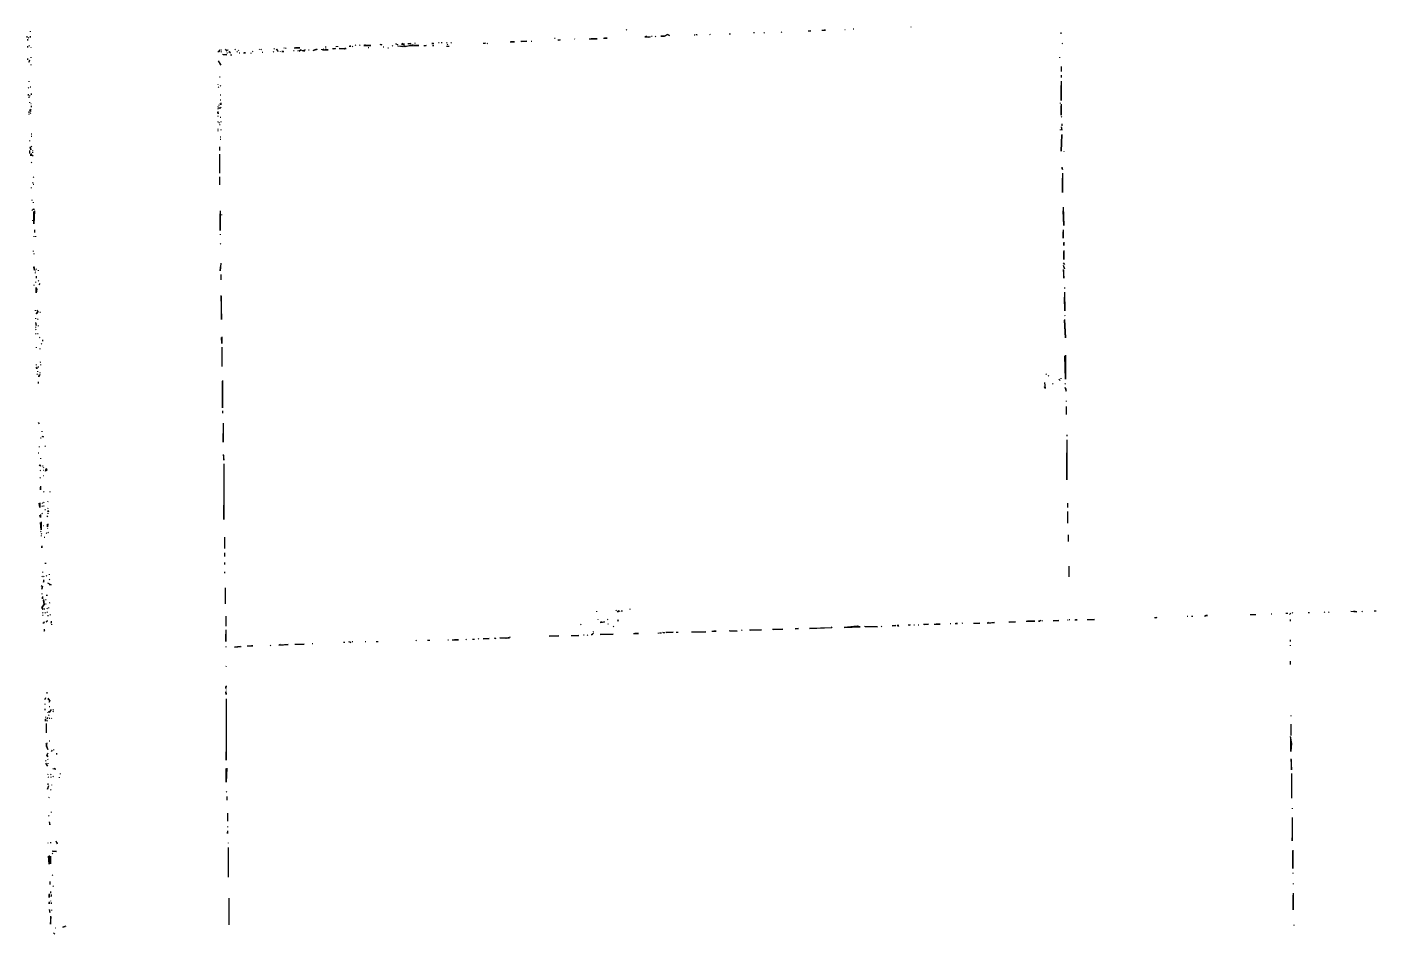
# Model space of a CAD drawing. Extents: x 1 to 1989, y -9 to 1002.
# Drawn here: x 189.7 to 554, y 509.5 to 754.5 of the extents above; entities that cross this region are included whole.
import ezdxf

# ---------------------------------------------------------------- set-up
doc = ezdxf.new("R2010")
doc.units = 0
doc.layers.add('LINEWORK', color=4, linetype='CONTINUOUS')

msp = doc.modelspace()

# ---------------------------------------------------------------- linework, layer by layer
at = {"layer": 'LINEWORK'}
for points in [[(428.3333, 754.5), (428.5, 754.5)], [(189.6667, 752), (189.6667, 751.6667)], [(189.8333, 751.1667), (189.8333, 750.8333)], [(190, 751.6667), (190.1667, 751.5)], [(190.5, 753.3333), (190.5, 753.1667)], [(190.5, 752), (190.5, 751.6667)], [(323, 750.6667), (324.6667, 750.6667), (323.1667, 750.5)], [(325.8333, 750.6667), (326, 750.6667)], [(332.1667, 751.5), (332.3333, 751.5)], [(333, 751), (333.6667, 751), (333.1667, 750.8333)], [(337.5, 751.3333), (337.6667, 751.1667)], [(341.5, 751.3333), (343.6667, 751.3333), (342, 751.3333)], [(345.3333, 751.5), (346.3333, 751.5), (345.6667, 751.5)], [(351.5, 753.8333), (351.6667, 753.6667)], [(357, 752), (356.5, 751.8333), (358, 751.8333), (357.3333, 751.6667)], [(358.3333, 752), (358.5, 752)], [(359.5, 752), (359.3333, 751.8333)], [(362.6667, 752.5), (361.8333, 752), (360.8333, 752), (361.8333, 752), (362.6667, 752.5), (363.1667, 752.1667), (362.8333, 752.3333)], [(369.8333, 752.3333), (370, 752.3333)], [(370.3333, 752.5), (370.6667, 752.3333), (370.3333, 752.3333)], [(374.1667, 752.5), (374, 752.3333)], [(379.3333, 752.6667), (379.6667, 752.6667)], [(385.8333, 753), (386.1667, 753)], [(388.6667, 753), (388.8333, 752.8333)], [(393.5, 753.1667), (393.3333, 753)], [(400.6667, 753.5), (401.3333, 753.5), (400.8333, 753.3333)], [(404.3333, 753.6667), (405.3333, 753.6667), (405, 753.6667)], [(410.5, 753.8333), (410.6667, 753.8333)], [(412.8333, 754), (413, 754)], [(468.8333, 753), (468.8333, 752.6667)], [(189.8333, 749.3333), (189.8333, 749)], [(190.1667, 749.5), (190.3333, 749.3333)], [(190.6667, 749), (190.6667, 748.8333)], [(241.6667, 748.3333), (241.5, 747.6667), (241.3333, 748)], [(242, 748.3333), (242.1667, 748.3333)], [(242.1667, 747.8333), (242, 747.6667)], [(242.5, 747.1667), (243.6667, 747), (242.6667, 747)], [(243.1667, 748.5), (243.6667, 748)], [(243.6667, 747.5), (243.8333, 747.5)], [(243.8333, 748.3333), (244, 748.3333)], [(244.1667, 747.8333), (244.6667, 747.5), (244.3333, 747.8333)], [(244.6667, 747), (245, 747)], [(245.8333, 748.5), (246, 748.3333)], [(246.3333, 747.8333), (246.5, 747.6667)], [(246.6667, 748.3333), (246.8333, 748.1667)], [(247, 747.5), (247.1667, 747.5)], [(248.1667, 747.5), (248.6667, 747.5), (248.3333, 747.5)], [(250.1667, 747.5), (250.1667, 747.3333)], [(250.5, 748), (250.6667, 747.8333)], [(252.5, 748.5), (252.3333, 748.3333)], [(253, 748.5), (252.8333, 748.3333)], [(253.1667, 747.6667), (253.3333, 747.6667)], [(256.1667, 747.8333), (256.3333, 747.6667)], [(256.3333, 748.6667), (256.5, 748.5)], [(257, 748.5), (257.5, 747.8333), (257.1667, 748.5)], [(258, 748), (258, 747.8333)], [(258.8333, 748), (258.5, 747.8333), (259, 747.8333)], [(259.1667, 748.8333), (259, 748.6667)], [(259.5, 748.8333), (259.6667, 748.6667)], [(261.6667, 748.1667), (261.8333, 748.1667)], [(261.8333, 748.8333), (263.3333, 748.8333), (262.1667, 748.8333)], [(262.8333, 748.1667), (262.8333, 748)], [(263.6667, 748.3333), (263.1667, 748), (263.6667, 748.3333), (264.5, 748), (264.8333, 748.3333), (264, 748)], [(265.6667, 748.3333), (265.8333, 748.3333)], [(267.8333, 748.5), (267, 748.1667), (268.1667, 748.5)], [(269.1667, 748.5), (269.1667, 748.3333)], [(269.8333, 748.5), (269.5, 748.3333), (271, 748.3333), (270.1667, 748.5)], [(270.1667, 749.1667), (270.5, 749.1667)], [(272.1667, 748.6667), (273, 748.6667), (272.3333, 748.5)], [(273.1667, 749.3333), (273.1667, 749.1667)], [(273.5, 749.3333), (273.5, 749.1667)], [(275.6667, 748.8333), (275.3333, 748.5), (274, 748.6667), (275.8333, 748.6667)], [(276.6667, 749.3333), (277.1667, 749.3333), (276.8333, 749.3333)], [(277.6667, 749.3333), (277.5, 749.1667)], [(278.3333, 749.6667), (278.5, 749.5)], [(279.5, 749.6667), (279.6667, 749.5)], [(281, 749.6667), (280.6667, 749.5), (282.5, 749.5), (281.1667, 749.5)], [(281.8333, 749), (282, 749)], [(285, 749.8333), (285.5, 749.6667), (285.1667, 749.6667)], [(285.8333, 749.1667), (286, 749.1667)], [(287.1667, 748.8333), (287.3333, 748.8333)], [(288.3333, 749.5), (288.5, 749.3333)], [(289.1667, 750), (289.8333, 749.6667), (289.3333, 749.8333)], [(294, 749.6667), (291.8333, 749.1667), (291.5, 749.5), (291.1667, 749.1667), (289.8333, 749.3333), (295.5, 749.5), (294.1667, 749.5)], [(291.1667, 750), (290.8333, 749.8333), (291.6667, 749.8333), (291.3333, 749.8333)], [(292.5, 750), (293.3333, 750), (292.6667, 749.8333)], [(294.5, 750.1667), (294.3333, 750)], [(296.8333, 749.5), (297.5, 749.5), (297, 749.3333)], [(299.3333, 750.1667), (299, 750), (299.5, 750)], [(299.1667, 749.5), (299.5, 749.5)], [(300.8333, 750.3333), (301, 750.3333)], [(301.5, 750.3333), (301.8333, 750.3333)], [(303, 750.3333), (303.1667, 750.1667)], [(303, 749.3333), (303.6667, 749.3333)], [(303.3333, 749.8333), (303.1667, 749.6667)], [(304.1667, 750.3333), (304.3333, 750.1667)], [(312.8333, 750.1667), (313.5, 750.1667), (313, 750)], [(313.8333, 750.1667), (314, 750)], [(320.1667, 750.5), (321.3333, 750.5), (320.3333, 750.5)], [(469.1667, 750.1667), (469.3333, 750)], [(189.8333, 746), (189.8333, 745.6667)], [(190.3333, 745.5), (190.1667, 745), (190.3333, 745.3333)], [(190.6667, 746.3333), (190.6667, 746.1667)], [(190.6667, 744.3333), (190.6667, 744.1667)], [(241.3333, 745.3333), (242, 744.1667), (241.5, 745.1667)], [(468.5, 746.3333), (468.5, 746.1667)], [(469, 743.8333), (469, 742.5)], [(190.1667, 739.8333), (190.1667, 739.6667)], [(241.6667, 741), (241.8333, 741)], [(469, 741.5), (469, 740.8333)], [(469, 739.8333), (469, 734.6667), (469, 738.6667)], [(190.1667, 738.1667), (190, 738)], [(190, 736.3333), (190, 736)], [(190.3333, 736), (190.5, 735.8333)], [(190.5, 738.3333), (190.6667, 738.3333)], [(190.8333, 736.5), (190.8333, 736.1667)], [(241.1667, 739), (241.1667, 738.8333)], [(241.5, 738.3333), (241.3333, 738.1667)], [(242, 738.6667), (241.8333, 738.5)], [(241.8333, 736.1667), (242, 736.1667)], [(190.1667, 735.6667), (190.1667, 735.3333)], [(190.3333, 734.1667), (190.3333, 734)], [(190.6667, 733.8333), (190.8333, 733.8333)], [(190.8333, 732.3333), (190.6667, 732.1667)], [(190.8333, 733.1667), (190.8333, 732.8333)], [(241.1667, 733), (241.1667, 732.8333)], [(241.1667, 732.5), (241.1667, 732.3333)], [(241.5, 733.5), (241.5, 733.3333)], [(242, 732.8333), (241.8333, 732.5), (241.5, 732.6667), (242, 732.6667)], [(241.8333, 734.8333), (242, 734.8333)], [(242, 734), (242, 733.5), (241.8333, 733.8333)], [(468.6667, 734), (468.6667, 733.8333)], [(469, 733.6667), (469, 730.6667), (469, 733.1667)], [(190.1667, 731.6667), (190.1667, 731.3333)], [(190.1667, 731), (190.1667, 730.8333)], [(190.3333, 732.1667), (190.6667, 731.6667), (190.3333, 732)], [(190.6667, 731.3333), (190.5, 731.1667)], [(241.1667, 731.6667), (241.3333, 731), (241.1667, 731.5)], [(241.1667, 730.5), (241.1667, 730.3333)], [(241.1667, 729), (241.1667, 728.8333)], [(241.5, 728.6667), (241.6667, 728.5)], [(241.8333, 730.1667), (242, 730.1667)], [(242, 729), (242, 728.8333)], [(469.1667, 730.3333), (469, 730.1667)], [(190.8333, 725.6667), (191, 725.6667)], [(241.1667, 727), (241.1667, 726.8333)], [(241.1667, 726.5), (241.1667, 726.3333)], [(241.6667, 728.1667), (241.8333, 728.1667)], [(242, 726.8333), (242, 726.6667)], [(468.6667, 726.8333), (468.6667, 726.6667)], [(469, 727.5), (469.1667, 726.6667), (469.1667, 727.3333)], [(469.1667, 725.5), (469, 721), (469.1667, 725.3333)], [(469.1667, 728.3333), (469.1667, 727.8333)], [(190.3333, 723.8333), (190.3333, 723.6667)], [(190.5, 722.1667), (190.6667, 721.3333), (190.5, 722)], [(190.8333, 725), (191, 725)], [(191, 722.3333), (190.8333, 722.1667)], [(241.6667, 722.1667), (241.6667, 721.1667)], [(241.8333, 724.8333), (242, 724.8333)], [(241.8333, 724.1667), (242, 724.1667)], [(190.3333, 721.1667), (190.3333, 720.3333)], [(190.8333, 720.3333), (190.6667, 719.6667), (190.6667, 720.1667)], [(191, 718), (190.8333, 717.8333)], [(191, 720), (191.3333, 719.6667)], [(191.1667, 721.1667), (191.1667, 721)], [(191.1667, 720.6667), (191.1667, 720.5)], [(241.6667, 720.1667), (241.6667, 715)], [(469.6667, 721), (469.6667, 720.8333)], [(469.1667, 716.6667), (469.3333, 716), (469.1667, 716.5)], [(469.3333, 715), (469.3333, 709.8333), (469.3333, 713.6667)], [(190.8333, 711.1667), (190.8333, 711)], [(191.1667, 712.5), (191.3333, 712.3333)], [(191.3333, 714), (191.5, 713.8333)], [(191.3333, 712), (191.5, 712)], [(241.6667, 714), (241.6667, 711.8333)], [(191, 707.8333), (191, 707.6667)], [(191.3333, 707.1667), (191.3333, 707)], [(191, 705), (191.1667, 705)], [(191.1667, 705.3333), (191.6667, 705.1667), (191.3333, 705.3333)], [(191.6667, 704.8333), (191.5, 701.3333), (191.5, 704.6667)], [(241.8333, 704.8333), (241.8333, 699.5), (241.8333, 704)], [(242.1667, 703.8333), (242.1667, 703.6667)], [(469.5, 705.8333), (469.6667, 700.8333), (469.5, 704.8333)], [(191.1667, 702.3333), (191.1667, 702.1667)], [(191.6667, 699.6667), (191.6667, 699)], [(469.5, 699.6667), (469.5, 697.5), (469.5, 699.1667)], [(191.5, 698), (191.5, 697.8333)], [(192, 698), (192, 697.8333)], [(241.8333, 698.5), (241.8333, 698.3333)], [(242, 696), (241.8333, 695.8333)], [(469.6667, 696.3333), (469.6667, 695.5), (469.6667, 696.1667)], [(191.3333, 694), (191.3333, 693.8333)], [(191.5, 693.3333), (191.5, 693.1667)], [(469.6667, 694.1667), (469.6667, 691.6667), (469.6667, 693.8333)], [(191.5, 689.8333), (191.6667, 688.8333), (191.5, 689.6667)], [(192, 688.6667), (191.8333, 688.5)], [(192.1667, 689.1667), (192.1667, 689)], [(192.6667, 688.8333), (192.6667, 688.6667)], [(242, 690.6667), (241.8333, 688.6667), (242, 690.1667)], [(469.5, 690.8333), (469.8333, 690.3333), (469.6667, 690.6667)], [(469.5, 690.1667), (469.8333, 689.1667), (469.6667, 690)], [(469.5, 689), (469.6667, 686.6667), (469.6667, 688.8333)], [(191.8333, 688.1667), (191.8333, 688)], [(192, 685.6667), (192, 685.5)], [(192.1667, 687.1667), (192.1667, 686.6667)], [(192.6667, 686), (192.8333, 685.8333)], [(193.1667, 685.1667), (192.8333, 684.8333)], [(242, 687.6667), (242, 686.1667)], [(191.5, 684.8333), (191.5, 684.6667)], [(192, 684.1667), (192.3333, 683.6667), (192.1667, 682.6667), (192.1667, 684)], [(242, 682), (242.1667, 675.5), (242.1667, 681.8333)], [(469.8333, 684.1667), (469.8333, 683.8333)], [(469.8333, 682.8333), (470, 677.8333), (469.8333, 681.5)], [(191.8333, 678), (191.8333, 677.8333)], [(192.3333, 678), (192.6667, 677.6667), (192.1667, 677), (192.6667, 677.6667)], [(192, 675.8333), (192, 675.6667)], [(192, 674.6667), (192.1667, 673.8333), (192.1667, 674.5)], [(192.5, 675.6667), (192.6667, 675.5)], [(193.1667, 677.5), (193.3333, 677.5)], [(469.8333, 676.6667), (470, 676.5)], [(469.8333, 675.5), (470.1667, 670.5), (469.8333, 675.3333)], [(192, 673.5), (192, 673.3333)], [(192.1667, 672.8333), (192, 672.6667)], [(192.1667, 671.6667), (192, 671.5)], [(192.5, 671.6667), (192.6667, 671.6667)], [(192.6667, 673.8333), (192.6667, 673.6667)], [(193.1667, 670.6667), (193, 670.5)], [(242.3333, 670.8333), (242.3333, 669), (242.1667, 670.6667)], [(192.1667, 668), (192.1667, 667.8333)], [(193.1667, 667.6667), (193.1667, 667.5)], [(193.5, 669), (193.6667, 668.8333)], [(193.8333, 670), (193.8333, 669.6667)], [(242.3333, 668), (242.3333, 662.8333)], [(192.1667, 663.3333), (192.1667, 663.1667)], [(193.3333, 664), (193.1667, 663.8333)], [(193.3333, 663.3333), (193.3333, 663.1667)], [(470.1667, 665.8333), (470.1667, 659.3333), (470, 665.6667)], [(192.3333, 662.6667), (192.3333, 662.1667), (192.1667, 662.5)], [(192.3333, 660.8333), (192.5, 660.6667)], [(192.5, 661.5), (192.5, 661.3333)], [(192.6667, 662.6667), (192.8333, 662.6667)], [(193.1667, 660.6667), (192.8333, 660), (193, 660.5)], [(193.1667, 661.1667), (193.1667, 661)], [(464.8333, 660.8333), (465, 660.6667)], [(465.5, 660.3333), (465.6667, 660.1667)], [(468.8333, 659.6667), (468.8333, 659.5)], [(192.6667, 658.6667), (192.6667, 658.1667)], [(242.5, 659), (242.5, 651.6667), (242.5, 658.8333)], [(464.5, 658.5), (464.6667, 656.8333), (464.5, 657.3333)], [(466.6667, 658.1667), (466.8333, 658)], [(468.3333, 659.3333), (468.6667, 659)], [(470.1667, 658.1667), (470, 658)], [(470, 657.1667), (470.3333, 656.1667), (470.3333, 656.8333)], [(470.3333, 653.5), (470.3333, 653.3333)], [(242.5, 650.8333), (242.5, 650.1667)], [(470.3333, 652), (470.3333, 649.8333)], [(192.6667, 647.6667), (193, 647.3333)], [(193.6667, 645.3333), (193.6667, 645.1667)], [(242.6667, 647.5), (242.6667, 642.3333), (242.6667, 644.6667)], [(193.3333, 643.5), (193.5, 643.5)], [(193.6667, 644), (194.1667, 643.8333), (193.8333, 643.8333)], [(194.6667, 641.3333), (194.5, 641.1667)], [(470.5, 644.3333), (470.5, 644)], [(470.5, 643), (470.5, 632.1667), (470.5, 639.5)], [(192.6667, 639.5), (192.8333, 639.5)], [(193, 641.1667), (193, 641)], [(193.3333, 638), (193.3333, 637.8333)], [(242.6667, 639), (242.8333, 637.5), (242.8333, 638.8333)], [(193.1667, 636.3333), (193.3333, 635.8333), (193, 636.1667)], [(193.1667, 634.8333), (193.3333, 634.6667)], [(193.8333, 636), (194, 636)], [(194.1667, 635.5), (194, 635.3333)], [(194, 634.8333), (194.1667, 634.8333)], [(194.8333, 635.3333), (195, 634.8333), (194.6667, 634.5), (194.8333, 635.1667)], [(242.8333, 636.5), (242.8333, 621.5), (242.8333, 625.3333)], [(193.3333, 632.8333), (193.1667, 632.6667)], [(193.3333, 630.5), (193.3333, 629.5), (193.3333, 630.1667)], [(194, 633.3333), (194.1667, 633.3333)], [(194.1667, 629), (194.3333, 628.8333)], [(195.8333, 629), (195.8333, 628.8333)], [(193.1667, 626), (193.1667, 624.6667), (193, 625.8333)], [(193.6667, 626), (193.8333, 625.8333)], [(193.6667, 625.1667), (193.8333, 625)], [(193.6667, 623.1667), (193.8333, 623)], [(194.1667, 626.1667), (194.3333, 626)], [(194.1667, 625.1667), (194.3333, 625.1667)], [(194.5, 624.1667), (194.6667, 624.1667)], [(195.3333, 626.3333), (195.1667, 626.1667)], [(195.3333, 624.5), (195.1667, 624.3333)], [(195.3333, 624), (195.5, 623.5), (195.3333, 623.8333)], [(195.3333, 623.1667), (195.3333, 623)], [(470.6667, 625.8333), (470.6667, 624.6667)], [(470.6667, 623.6667), (470.6667, 620.5)], [(193.3333, 622.8333), (193.3333, 622), (193.1667, 622.6667)], [(193.5, 620.8333), (193.5, 618.6667), (193.3333, 620.6667)], [(194, 619.8333), (194.1667, 619.8333)], [(195, 622.5), (195.3333, 622.1667)], [(195.3333, 620.3333), (195.1667, 619.5), (195.1667, 620.1667)], [(193.5, 618.3333), (193.3333, 618.1667)], [(193.5, 617.6667), (193.6667, 617.5)], [(193.5, 617.1667), (193.5, 617)], [(194.3333, 616.6667), (194.5, 616.6667)], [(195, 617.8333), (194.8333, 617.6667)], [(195.1667, 619.1667), (195.3333, 619)], [(195.5, 618), (195.3333, 617.8333)], [(243, 616.6667), (243, 613.6667)], [(470.8333, 617.3333), (470.8333, 615.5)], [(193.6667, 614.3333), (193.6667, 613.8333), (193.6667, 614.1667)], [(243, 612.5), (243, 611.5)], [(194.5, 609.6667), (194.8333, 609.6667)], [(243, 609.8333), (243, 609.3333)], [(471, 608.8333), (471, 606)], [(193.8333, 606.1667), (193.6667, 606)], [(193.8333, 607.3333), (193.8333, 607.1667)], [(194.1667, 606.1667), (194.3333, 606)], [(194.1667, 605.1667), (194.1667, 604.5), (194.3333, 605)], [(194.8333, 606.3333), (195, 606.1667)], [(195.6667, 606.6667), (195.6667, 606.5)], [(195.8333, 605.3333), (195.6667, 605.1667)], [(243, 607.3333), (243, 607)], [(193.5, 603.6667), (193.8333, 603.3333), (193.6667, 602.6667), (193.8333, 603.3333)], [(193.6667, 601.5), (193.6667, 601.3333)], [(195.1667, 604.3333), (196.1667, 603.8333), (195.6667, 603.8333)], [(243.1667, 603), (243.1667, 598.6667)], [(194.1667, 599.8333), (194.3333, 598.5), (193.6667, 597.6667), (194, 597.1667), (193.6667, 597.6667), (194.3333, 598.5), (194.1667, 599.6667)], [(193.8333, 600.6667), (193.8333, 600), (193.8333, 600.5)], [(194.6667, 599.8333), (194.8333, 599.8333)], [(194.6667, 598.6667), (194.8333, 598.6667)], [(194.8333, 601), (195.1667, 601)], [(195.5, 597.6667), (195.5, 597.5)], [(195.8333, 599), (195.6667, 598.8333)], [(193.8333, 596.3333), (194, 596.1667)], [(193.8333, 595.6667), (194, 595.6667)], [(194.3333, 597.3333), (194.5, 597.3333)], [(194.6667, 596.3333), (194.5, 596.1667)], [(195.1667, 594.1667), (194.8333, 593.8333), (195.1667, 594)], [(195.1667, 597.5), (195, 597.3333)], [(195.1667, 596.5), (195, 596.3333)], [(195.1667, 595.5), (195.5, 595.5)], [(196, 595.8333), (195.8333, 595.6667)], [(196.1667, 594), (196.1667, 593.5), (196.3333, 593.8333)], [(243.3333, 595.3333), (243.3333, 592.6667)], [(343.5, 596.6667), (343.5, 596.5)], [(343.8333, 594.5), (343.8333, 594.3333)], [(346.5, 594.5), (346.3333, 594.3333)], [(348.6667, 597), (348.8333, 596.8333)], [(349.5, 596.8333), (349.1667, 596.5), (349.8333, 596.8333)], [(349.1667, 594.5), (349.3333, 594), (349.3333, 594.3333)], [(350.1667, 596.8333), (350.5, 596.8333)], [(352.5, 597.3333), (352.5, 597.1667)], [(459.5, 594), (461.8333, 594), (459.8333, 594)], [(463.5, 594.1667), (462.8333, 594), (463.3333, 594)], [(463.8333, 594.1667), (463.8333, 594)], [(466.8333, 594.1667), (468.3333, 594.1667), (467, 594)], [(470.6667, 594.3333), (470.8333, 594.3333)], [(471.1667, 594.5), (471.3333, 594.5)], [(472.6667, 594.3333), (473.3333, 594.3333), (472.8333, 594.3333)], [(476, 594.5), (478, 594.5), (476.1667, 594.3333)], [(494.1667, 595), (494.8333, 595), (494.3333, 594.8333)], [(503, 595.3333), (503.1667, 595.3333)], [(504.1667, 595.3333), (504.5, 595.3333)], [(508, 595.5), (507.6667, 595.3333), (508.5, 595.5), (508.1667, 595.5)], [(520, 595.8333), (521.5, 595.8333)], [(525.6667, 596), (525.8333, 596)], [(529.6667, 596.1667), (530.1667, 596.1667)], [(531, 596.1667), (530.6667, 595.8333)], [(530.8333, 594.5), (530.8333, 594)], [(531.5, 596.3333), (531.3333, 596.1667)], [(535.6667, 596.3333), (536, 596.3333)], [(540.1667, 596.5), (540, 596.3333)], [(541.3333, 596.5), (541.1667, 596.3333)], [(547.1667, 596.6667), (548.8333, 596.5), (548, 596.6667)], [(550.3333, 596.6667), (550.1667, 596.5)], [(553.5, 596.8333), (554, 596.8333)], [(194.3333, 593.8333), (194.1667, 593.3333), (194.1667, 593.6667)], [(194.3333, 591.8333), (194.3333, 591.3333), (194.5, 591.6667)], [(196.3333, 593.1667), (196.3333, 593)], [(243.3333, 591.6667), (243.3333, 588.5), (243.3333, 590.5)], [(339.1667, 593.1667), (339.3333, 593)], [(340, 590.3333), (340.1667, 590.3333)], [(341, 590.3333), (341.1667, 590.1667)], [(342.6667, 590.6667), (342.1667, 590.3333), (342.5, 590.5)], [(342.6667, 591.1667), (342.5, 591)], [(344.8333, 593.8333), (344.5, 593.6667), (345.6667, 593.8333), (345, 593.6667)], [(344.5, 590.5), (348, 590.5), (344.6667, 590.3333)], [(346.5, 593.3333), (346.6667, 593.1667)], [(348.1667, 592.6667), (348, 592.5)], [(353.5, 590.6667), (354.8333, 590.6667), (353.8333, 590.6667)], [(360.1667, 590.8333), (360.1667, 590.6667)], [(360.5, 590.8333), (361, 590.8333)], [(361.3333, 591), (361.8333, 590.8333), (361.5, 590.8333)], [(362.1667, 591), (364.1667, 591), (362.3333, 590.8333)], [(365, 591), (365.5, 591)], [(369.1667, 591.1667), (373, 591.1667), (369.3333, 591)], [(374.6667, 591.3333), (375.8333, 591.3333), (375.1667, 591.3333)], [(379.3333, 591.5), (381.5, 591.3333), (379.5, 591.3333)], [(382.6667, 591.6667), (382.8333, 591.5)], [(384.8333, 591.6667), (388, 591.6667), (385, 591.5)], [(391, 591.8333), (393.8333, 591.8333), (391.1667, 591.6667)], [(397.1667, 592), (398, 592), (397.3333, 591.8333)], [(407, 592.5), (406.8333, 592.1667), (401, 592), (407, 592.3333)], [(413.8333, 592.6667), (410.3333, 592.3333), (414.6667, 592.5), (414, 592.6667)], [(415.8333, 592.6667), (419.3333, 592.5), (416, 592.5)], [(420.5, 592.6667), (420.3333, 592.5)], [(423.3333, 592.8333), (424.3333, 592.8333), (423.5, 592.6667)], [(424.6667, 593), (424.8333, 592.6667), (425.1667, 592.8333), (424.6667, 592.8333)], [(427.6667, 593), (428.1667, 593), (427.8333, 592.8333)], [(429.1667, 593), (429.3333, 593)], [(430.3333, 593), (430.5, 593)], [(431.8333, 593.1667), (433.1667, 593.1667), (432, 593)], [(434.6667, 593.1667), (436.3333, 593.1667), (435.1667, 593.1667)], [(439, 593.3333), (439.1667, 593.3333)], [(440.3333, 593.3333), (441, 593.3333), (440.5, 593.3333)], [(442.3333, 593.5), (442.1667, 593.3333)], [(445.3333, 593.5), (447, 593.5), (445.5, 593.3333)], [(449.3333, 593.6667), (449, 593.5), (451, 593.6667), (449.5, 593.5)], [(454.8333, 593.8333), (456.6667, 593.8333), (455, 593.6667)], [(243.3333, 587.1667), (243.3333, 587)], [(247.3333, 587.1667), (245.6667, 587), (247.5, 587.1667)], [(249.1667, 587.3333), (250.6667, 587.3333), (250.3333, 587.3333)], [(255.5, 587.5), (255.3333, 587.3333)], [(258, 587.6667), (257.6667, 587.5), (260.1667, 587.6667), (258.1667, 587.5)], [(262, 587.8333), (264.5, 587.8333), (262.1667, 587.6667)], [(266.6667, 588), (266.8333, 588)], [(275.1667, 588.3333), (275.5, 588.3333)], [(276.5, 588.5), (277.1667, 588.3333), (276.8333, 588.1667)], [(277.5, 588.5), (277.6667, 588.5)], [(281, 588.5), (281.1667, 588.5)], [(284, 588.5), (284.5, 588.5)], [(294.6667, 588.8333), (294.8333, 588.6667)], [(297.8333, 588.8333), (298.5, 588.8333)], [(303.3333, 589), (303.5, 589)], [(304.5, 589), (306.1667, 589), (305.1667, 589)], [(308.1667, 589.1667), (308.3333, 589)], [(310, 589.1667), (310.5, 589.1667)], [(311.5, 589.3333), (311.6667, 589.1667)], [(312.8333, 589.3333), (314.5, 589.3333), (313, 589.1667)], [(315.8333, 589.5), (316.3333, 589.3333), (316, 589.3333)], [(320.1667, 589.6667), (319, 589.3333), (317.3333, 589.5), (320, 589.5)], [(330.6667, 590), (333.3333, 590), (330.8333, 589.8333)], [(336.6667, 590.1667), (338.6667, 590.1667), (336.8333, 590)], [(530.8333, 589), (530.8333, 588.5)], [(530.8333, 587.5), (530.8333, 587.3333)], [(530.8333, 583.1667), (530.8333, 582.3333)], [(243.5, 581.8333), (243.3333, 581.6667)], [(243.5, 576.5), (243.3333, 575.8333), (243.3333, 576.3333)], [(194.6667, 573.3333), (194.5, 572.8333), (194.6667, 573.1667)], [(195, 574.8333), (195, 574.5)], [(195.3333, 573.1667), (195.8333, 572.5), (195.6667, 572.1667), (195.8333, 572.5), (195.3333, 573)], [(243.3333, 575), (243.5, 574.1667), (243.3333, 574.8333)], [(243.5, 575.5), (243.5, 575.3333)], [(243.5, 573), (243.5, 556.5), (243.5, 558.6667)], [(194.5, 571.6667), (194.5, 571.5)], [(194.5, 570.3333), (194.5, 570)], [(195.1667, 569.5), (195.3333, 569.3333)], [(195.6667, 568.6667), (195.5, 568.5)], [(195.6667, 571), (195.8333, 571)], [(196.1667, 570.1667), (195.6667, 569.3333), (195.6667, 569.6667)], [(196.6667, 570.1667), (196.8333, 570)], [(196.8333, 569.6667), (196.6667, 569.5)], [(531, 568.5), (531, 568.3333)], [(194.6667, 568.1667), (194.6667, 568)], [(194.6667, 567.6667), (194.6667, 567), (194.6667, 567.5)], [(194.8333, 566.3333), (194.8333, 563.8333)], [(195.3333, 568), (195, 567.6667)], [(195.1667, 567.1667), (195, 567)], [(195.6667, 567.8333), (195.8333, 567.8333)], [(196.3333, 567.8333), (196.1667, 567.6667)], [(531, 566.1667), (531, 563.1667)], [(195, 561.1667), (194.8333, 560.3333), (195.3333, 559.3333), (194.8333, 561)], [(195.6667, 561.6667), (195.8333, 561.6667)], [(530.8333, 562.8333), (531.1667, 561), (531, 558.8333), (531, 562.6667)], [(195.3333, 558.3333), (195, 557.8333), (195.3333, 557.3333), (195, 557.6667), (195.1667, 558.1667)], [(196.5, 559.1667), (196.1667, 558.8333)], [(196.8333, 559.3333), (196.8333, 559.1667)], [(197.6667, 558.3333), (197.6667, 558)], [(194.6667, 556.3333), (194.8333, 556.1667)], [(194.6667, 555.6667), (195.1667, 554.8333), (194.8333, 555.5)], [(195.1667, 556.8333), (195.3333, 556.6667)], [(195.3333, 555.6667), (195.3333, 555.5)], [(196.6667, 554.1667), (197.5, 554), (197, 554.1667)], [(243.6667, 554.3333), (243.5, 550.5), (243.5, 554.1667)], [(531, 556.8333), (531.1667, 553.8333), (531.1667, 556.6667)], [(195.3333, 552.6667), (195.1667, 552.5)], [(195.3333, 552), (195.5, 551.8333)], [(195.3333, 550.1667), (195.3333, 549.8333)], [(196, 552.6667), (196.1667, 552.5)], [(196, 552), (196.1667, 551.8333)], [(196.8333, 552.1667), (196.6667, 552)], [(198.3333, 551.8333), (198.3333, 551.6667)], [(198.6667, 552.8333), (198.6667, 552.6667)], [(531.1667, 552.8333), (531.1667, 546.1667)], [(195.5, 549.5), (195.1667, 548.6667), (195.5, 549.3333)], [(195.5, 546.5), (195.6667, 546.3333)], [(196.1667, 548.5), (196, 548.3333)], [(196.3333, 549.8333), (196.3333, 549.6667)], [(243.5, 548), (243.6667, 547.8333)], [(243.6667, 546.6667), (243.6667, 545.6667)], [(531.3333, 543.5), (531.3333, 543.3333)], [(195.5, 541.5), (195.6667, 541.3333)], [(195.6667, 539.8333), (195.8333, 539), (195.8333, 539.6667)], [(196.1667, 542.5), (196.1667, 542.3333)], [(243.8333, 542.1667), (243.8333, 540)], [(531.3333, 541), (531.3333, 534.6667), (531.3333, 535.5)], [(243.8333, 538.5), (243.8333, 538.3333)], [(243.8333, 537.3333), (243.8333, 536.6667), (243.8333, 537)], [(195.3333, 534.1667), (195.3333, 534)], [(196, 534.3333), (196, 534)], [(196.5, 532), (197.6667, 531.8333), (196.6667, 531.8333)], [(197.5, 534.6667), (197.8333, 533.8333), (197.8333, 534.3333)], [(244, 534.1667), (244, 534)], [(244, 532.8333), (244, 524.8333)], [(531.5, 532.1667), (531.5, 527.1667), (531.5, 532)], [(195.6667, 530.6667), (195.6667, 528.3333), (195.5, 530.5)], [(196, 530.5), (196, 528.5), (196, 530.3333)], [(196.5, 531.3333), (196.6667, 531.1667)], [(196.5, 525.5), (196.6667, 525.3333)], [(531.5, 526), (531.5, 525.8333)], [(195.8333, 523.6667), (195.8333, 522.8333)], [(196, 521), (196, 520.5)], [(196.8333, 522.5), (196.6667, 522.3333)], [(531.6667, 523.1667), (531.6667, 523)], [(195.6667, 520.3333), (195.6667, 519.3333), (195.6667, 520.1667)], [(195.6667, 518.1667), (195.6667, 517.6667), (195.6667, 518)], [(196, 518.5), (196, 518.3333)], [(196.1667, 520.1667), (196.1667, 519.6667), (196.3333, 520)], [(196.1667, 518), (196.1667, 517.6667)], [(244.1667, 519.1667), (244.1667, 512)], [(531.6667, 520.5), (531.6667, 516), (531.6667, 520)], [(195.6667, 516.1667), (195.8333, 515.3333), (195.8333, 516)], [(196, 514.3333), (196, 512.1667), (196.1667, 514.1667)], [(196.3333, 516), (196.3333, 515.8333)], [(197.3333, 511.1667), (197.5, 511.1667)], [(200.1667, 511.6667), (199.3333, 511.3333), (200, 511.5)], [(531.8333, 512), (531.8333, 511.8333)], [(196.8333, 509.8333), (197.1667, 509.5)]]:
    msp.add_lwpolyline(points, dxfattribs=at)

doc.saveas('drawing.dxf')
